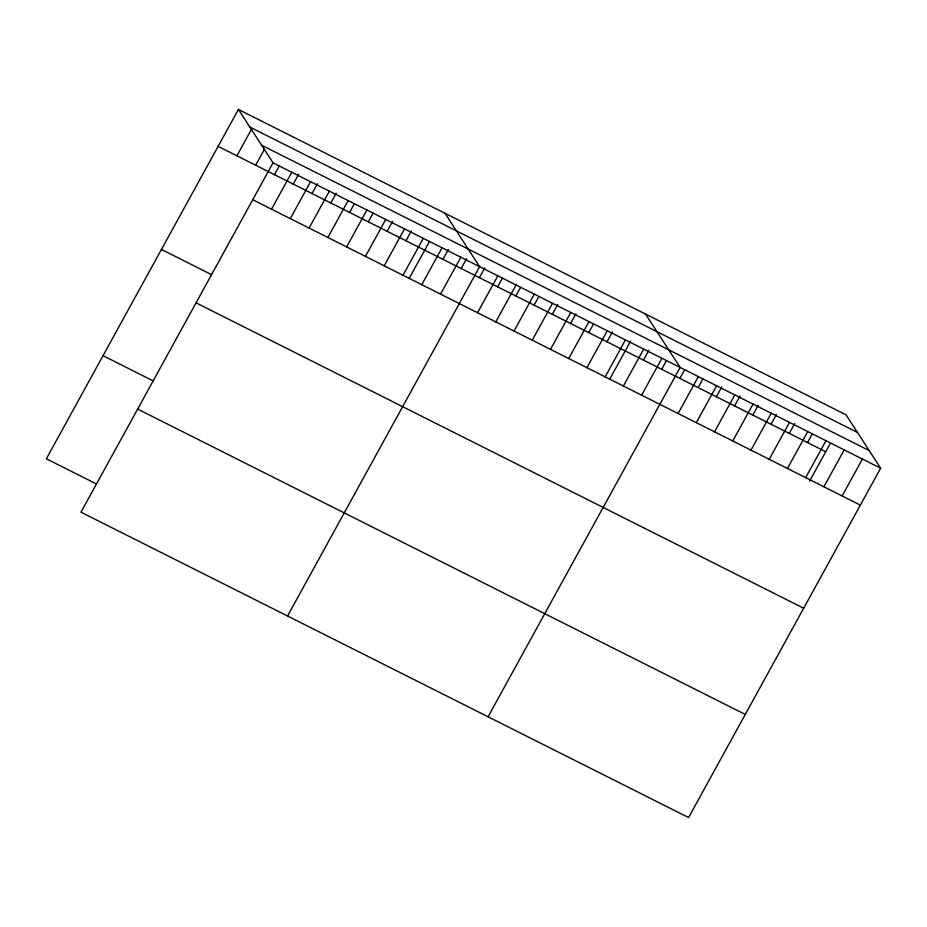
<?xml version="1.0" encoding="UTF-8"?>
<svg xmlns="http://www.w3.org/2000/svg" width="927" height="927" viewBox="0 0 927 927"><rect width="100%" height="100%" fill="white"/><g stroke="black" fill="none" stroke-linecap="round" stroke-linejoin="round"><path stroke-width="1.39" d="M238.413 109.444L273.025 162.828L80.973 512.179L688.587 817.556L880.65 468.205L846.027 414.821L238.413 109.444L46.35 458.795L96.431 483.964M236.906 155.782L251.785 128.726M255.678 165.226L264.473 149.235M274.462 174.658L279.201 166.049M271.518 209.178L291.808 172.271M293.245 184.102L298.656 174.264M290.302 218.61L310.591 181.704M312.028 193.546L317.44 183.697M309.085 228.054L329.375 191.147M330.812 202.978L336.211 193.14M327.868 237.486L348.158 200.58M349.583 212.422L354.323 203.813M346.64 246.93L366.93 210.023M368.367 221.854L373.106 213.245M365.423 256.373L385.713 219.467M387.15 231.298L392.561 221.46M384.207 265.806L404.496 228.899M405.933 240.73L411.345 230.893M402.99 275.249L423.28 238.343M409.189 278.401L429.444 241.565M421.773 284.682L442.063 247.776M442.944 259.34L448.355 249.49M440.545 294.126L460.835 257.219M461.171 268.494L466.582 258.656M287.555 616.015L479.618 266.652L444.995 213.268M479.398 277.66L484.809 267.822M477.556 312.723L497.845 275.817M497.625 286.814L502.364 278.204M495.783 321.889L516.072 284.983M515.852 295.98L520.592 287.37M514.021 331.043L534.311 294.137M534.079 305.145L538.819 296.536M532.249 340.209L552.538 303.303M552.307 314.299L557.718 304.462M550.476 349.375L570.765 312.469M570.545 323.465L575.957 313.627M568.703 358.529L588.993 321.623M588.772 332.631L593.5 324.01M586.93 367.695L607.22 330.788M607 341.785L612.411 331.947M605.157 376.849L625.447 339.942M609.711 379.178L630.638 341.101M623.384 386.014L643.674 349.108M643.454 360.105L648.865 350.267M641.611 395.18L661.901 358.274M661.681 369.27L666.42 360.661M488.077 716.791L680.14 367.428L645.516 314.044M679.908 378.436L684.647 369.815M678.077 413.5L698.367 376.594M698.147 387.59L702.875 378.981M696.304 422.666L716.594 385.759M716.374 396.756L721.785 386.918M714.532 431.82L734.821 394.914M734.601 405.922L740.013 396.072M732.759 440.985L753.048 404.079M752.828 415.076L758.24 405.238M750.986 450.14L771.276 413.233M771.055 424.242L776.467 414.392M769.213 459.305L789.503 422.399M789.283 433.396L794.694 423.558M787.452 468.471L807.73 431.565M807.51 442.561L812.249 433.952M805.679 477.625L825.969 440.719M809.549 481.183L830.476 443.106M823.906 486.791L844.196 449.885M842.133 495.945L862.423 459.039M249.838 127.057L857.452 432.434M261.599 145.215L869.225 450.592M273.025 162.828L880.65 468.205M218.123 146.35L825.737 451.727M252.735 199.734L860.36 505.111M161.437 249.456L211.518 274.624M196.06 302.839L803.674 608.216M103.036 355.69L153.117 380.858M137.648 409.074L745.273 714.45"/></g></svg>
